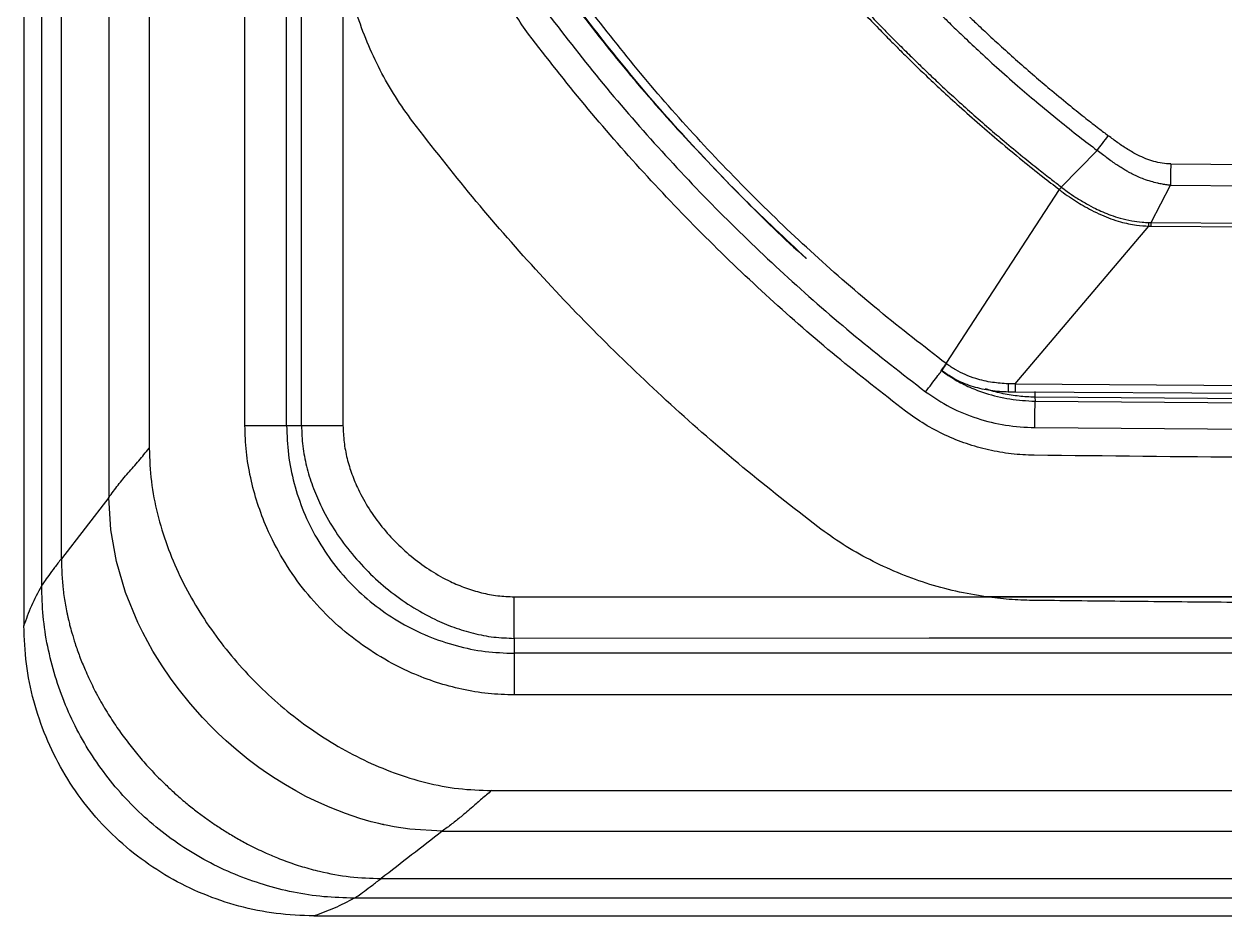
# Model space of a CAD drawing. Extents: x 943 to 1030, y 781 to 934.
# Drawn here: x 943.18 to 955.59, y 803.17 to 812.39 of the extents above; entities that cross this region are included whole.
import ezdxf

# ---------------------------------------------------------------- set-up
doc = ezdxf.new("R2010")
doc.units = 0
doc.header["$MEASUREMENT"] = 0
doc.layers.add('1', color=4, linetype='Continuous')

# ---------------------------------------------------------------- blocks, each defined once
blk = doc.blocks.new('AIRA')
at = {"layer": '1', "color": 4, "linetype": 'Continuous', "lineweight": 25}
for p, q in [((0, 84.142), (0, 3)), ((3, 0), (84.142, 0))]:
    blk.add_line(p, q, dxfattribs=at)
at = {"layer": '1', "color": 3, "linetype": 'Continuous', "lineweight": 25}
for p, q in [((0.184, 3.417), (0.184, 83.725)), ((0.387, 3.694), (0.387, 83.448)), ((0.878, 82.815), (0.878, 4.327)), ((1.296, 82.306), (1.296, 4.836)), ((2.286, 5.071), (2.286, 34.393)), ((2.716, 5.071), (2.716, 34.393)), ((2.871, 5.071), (2.873, 17.484)), ((11.101, 7.917), (10.73, 7.538)), ((11.862, 7.777), (16.068, 7.754)), ((9.539, 5.712), (10.71, 7.512)), ((11.661, 7.171), (11.859, 7.556)), ((11.859, 7.556), (16.066, 7.534)), ((10.252, 5.502), (11.635, 7.133)), ((11.635, 7.133), (11.661, 7.132)), ((11.636, 7.171), (11.661, 7.171)), ((11.661, 7.171), (15.931, 7.147)), ((11.661, 7.132), (15.93, 7.109)), ((9.544, 5.708), (9.539, 5.712)), ((10.252, 5.502), (10.181, 5.503)), ((10.252, 5.502), (16.19, 5.465)), ((10.253, 5.418), (10.182, 5.418)), ((16.191, 5.38), (10.253, 5.418)), ((10.458, 5.365), (10.459, 5.323)), ((16.484, 5.321), (10.458, 5.365)), ((10.459, 5.323), (16.487, 5.28)), ((2.716, 5.071), (2.871, 5.071)), ((10.456, 5.05), (16.486, 5.007)), ((0.878, 4.327), (0.387, 3.694)), ((18.022, 3.298), (9.951, 3.3)), ((5.071, 2.871), (5.071, 2.716)), ((49.388, 2.716), (5.071, 2.716)), ((49.388, 2.286), (5.071, 2.286)), ((4.836, 1.296), (49.104, 1.296)), ((4.327, 0.878), (49.347, 0.878)), ((3.694, 0.387), (49.151, 0.387)), ((49.077, 0.184), (3.417, 0.184))]:
    blk.add_line(p, q, dxfattribs=at)
at = {"layer": '1', "color": 3, "linetype": 'Continuous', "lineweight": 25, "flags": 128}
for points in [[(3.297, 18.023), (3.299, 12.897), (3.299, 12.451), (3.3, 9.321), (3.3, 6.63), (3.3, 5.071)], [(4.327, 0.878), (3.993, 0.898), (3.828, 0.923), (3.746, 0.939), (3.725, 0.943), (3.72, 0.944), (3.72, 0.944), (3.72, 0.944), (3.72, 0.944), (3.72, 0.944), (3.72, 0.944), (3.72, 0.944), (3.719, 0.945), (3.709, 0.947), (3.67, 0.955), (3.591, 0.975), (3.475, 1.008), (3.325, 1.058), (3.168, 1.12), (3.05, 1.172), (2.968, 1.211), (2.916, 1.237), (2.812, 1.293), (2.704, 1.355), (2.598, 1.421), (2.52, 1.473), (2.429, 1.537), (2.32, 1.619), (2.196, 1.72), (2.092, 1.812), (2.009, 1.888), (1.948, 1.948), (1.847, 2.053), (1.722, 2.194), (1.594, 2.353), (1.516, 2.458), (1.429, 2.585), (1.334, 2.739), (1.229, 2.932), (1.179, 3.034), (1.052, 3.344), (0.957, 3.664), (0.898, 3.993), (0.878, 4.327)], [(5.071, 3.3), (13.188, 3.299), (14.189, 3.299), (16.015, 3.298), (17.327, 3.298), (18.022, 3.298)], [(17.484, 2.873), (11.277, 2.872), (10.618, 2.872), (9.364, 2.872), (5.071, 2.871)]]:
    blk.add_lwpolyline(points, dxfattribs=at)
at = {"layer": '1', "color": 3, "linetype": 'Continuous', "lineweight": 25}
for points, knots in [([(8.147, 11.132), (8.287, 10.953), (8.567, 10.595), (8.9, 10.214), (9.122, 9.971), (9.227, 9.859), (9.332, 9.748), (9.439, 9.638), (9.532, 9.543), (9.61, 9.465), (9.68, 9.396), (9.763, 9.315), (9.866, 9.216), (9.991, 9.099), (10.137, 8.964), (10.301, 8.818), (10.468, 8.673), (10.642, 8.525), (10.813, 8.385), (10.974, 8.255), (11.106, 8.153), (11.183, 8.094), (11.216, 8.068)], [0, 0, 0, 0, 0.156803, 0.313594, 0.348794, 0.383993, 0.419192, 0.454391, 0.48959, 0.510449, 0.530715, 0.557342, 0.590329, 0.629677, 0.675385, 0.727454, 0.780849, 0.828209, 0.885228, 0.932867, 0.971124, 1, 1, 1, 1]), ([(7.995, 11.016), (8.033, 10.967), (8.113, 10.862), (8.243, 10.698), (8.39, 10.518), (8.556, 10.32), (8.74, 10.109), (8.916, 9.913), (9.071, 9.746), (9.195, 9.615), (9.303, 9.503), (9.397, 9.409), (9.484, 9.321), (9.586, 9.221), (9.716, 9.096), (9.878, 8.943), (10.068, 8.77), (10.269, 8.592), (10.484, 8.409), (10.697, 8.233), (10.907, 8.065), (11.039, 7.964), (11.101, 7.917)], [0, 0, 0, 0, 0.0422668, 0.0898309, 0.1426923, 0.200851, 0.2659596, 0.3335443, 0.3802275, 0.4212616, 0.4566466, 0.4863824, 0.5117369, 0.5411389, 0.5838073, 0.6345331, 0.6933164, 0.758823, 0.8171437, 0.8862898, 0.9472419, 1, 1, 1, 1]), ([(7.591, 10.624), (7.627, 10.578), (7.704, 10.478), (7.832, 10.318), (7.98, 10.137), (8.15, 9.935), (8.335, 9.722), (8.519, 9.518), (8.687, 9.338), (8.832, 9.186), (8.958, 9.057), (9.073, 8.942), (9.193, 8.824), (9.331, 8.69), (9.494, 8.537), (9.681, 8.366), (9.882, 8.188), (10.099, 8.002), (10.316, 7.822), (10.523, 7.656), (10.652, 7.557), (10.71, 7.512)], [0, 0, 0, 0, 0.039629, 0.085933, 0.138911, 0.198564, 0.265159, 0.330559, 0.385034, 0.432533, 0.473055, 0.506908, 0.543415, 0.586945, 0.637497, 0.695072, 0.759117, 0.819533, 0.889764, 0.94992, 1, 1, 1, 1]), ([(7.617, 10.645), (7.759, 10.464), (8.045, 10.101), (8.383, 9.716), (8.609, 9.47), (8.715, 9.356), (8.822, 9.244), (8.93, 9.132), (9.025, 9.037), (9.104, 8.958), (9.175, 8.888), (9.259, 8.806), (9.364, 8.705), (9.49, 8.586), (9.639, 8.449), (9.804, 8.3), (9.973, 8.153), (10.15, 8.002), (10.322, 7.86), (10.486, 7.728), (10.619, 7.624), (10.697, 7.563), (10.73, 7.538)], [0, 0, 0, 0, 0.156788, 0.313568, 0.348765, 0.383962, 0.419159, 0.454356, 0.489553, 0.510412, 0.530679, 0.557308, 0.590298, 0.62965, 0.675363, 0.727437, 0.780841, 0.828209, 0.885235, 0.932876, 0.971131, 1, 1, 1, 1]), ([(5.22, 9.118), (5.174, 9.183), (5.081, 9.314), (4.969, 9.527), (4.88, 9.748), (4.816, 9.978), (4.774, 10.212), (4.767, 10.371), (4.764, 10.45)], [0, 0, 0, 0, 0.168401, 0.335986, 0.50176, 0.667535, 0.833931, 1, 1, 1, 1]), ([(4.023, 8.212), (3.961, 8.298), (3.838, 8.47), (3.681, 8.746), (3.547, 9.034), (3.437, 9.332), (3.352, 9.638), (3.317, 9.847), (3.299, 9.951)], [0, 0, 0, 0, 0.16642, 0.333275, 0.500001, 0.666722, 0.833566, 1, 1, 1, 1]), ([(5.636, 9.495), (5.822, 9.255), (6.195, 8.774), (6.795, 8.087), (7.426, 7.43), (7.861, 7.001), (8.092, 6.8), (8.093, 6.799)], [0, 0, 0, 0, 0.249618, 0.499289, 0.748893, 0.998495, 1, 1, 1, 1]), ([(9.539, 5.712), (9.306, 5.892), (8.839, 6.253), (8.172, 6.835), (7.531, 7.445), (6.92, 8.085), (6.337, 8.751), (5.975, 9.216), (5.794, 9.449)], [0, 0, 0, 0, 0.166661, 0.333329, 0.5, 0.666671, 0.833339, 1, 1, 1, 1]), ([(5.418, 9.33), (5.607, 9.087), (5.984, 8.599), (6.593, 7.903), (7.23, 7.233), (7.9, 6.595), (8.596, 5.987), (9.083, 5.609), (9.327, 5.42)], [0, 0, 0, 0, 0.166652, 0.333339, 0.499986, 0.666632, 0.833325, 1, 1, 1, 1]), ([(8.093, 6.799), (7.878, 7), (7.448, 7.403), (6.841, 8.044), (6.261, 8.706), (5.903, 9.167), (5.724, 9.397)], [0, 0, 0, 0, 0.2506998, 0.5022707, 0.7520375, 1, 1, 1, 1]), ([(9.118, 5.22), (8.878, 5.407), (8.398, 5.78), (7.709, 6.383), (7.043, 7.017), (6.405, 7.685), (5.792, 8.383), (5.411, 8.872), (5.22, 9.118)], [0, 0, 0, 0, 0.164682, 0.330157, 0.496425, 0.663488, 0.831345, 1, 1, 1, 1]), ([(8.212, 4.023), (7.952, 4.226), (7.431, 4.632), (6.685, 5.285), (5.968, 5.968), (5.285, 6.685), (4.632, 7.431), (4.226, 7.952), (4.023, 8.212)], [0, 0, 0, 0, 0.166593, 0.333316, 0.5, 0.666682, 0.833406, 1, 1, 1, 1]), ([(11.101, 7.917), (11.119, 7.941), (11.155, 7.988), (11.196, 8.042), (11.216, 8.068)], [0, 0, 0, 0, 0.5, 1, 1, 1, 1]), ([(11.862, 7.777), (11.833, 7.778), (11.773, 7.781), (11.687, 7.801), (11.602, 7.83), (11.512, 7.871), (11.415, 7.927), (11.315, 7.994), (11.249, 8.044), (11.216, 8.068)], [0, 0, 0, 0, 0.1214451, 0.2472785, 0.3668784, 0.4950553, 0.6578788, 0.8299387, 1, 1, 1, 1]), ([(11.859, 7.556), (11.851, 7.557), (11.836, 7.558), (11.812, 7.561), (11.788, 7.565), (11.762, 7.57), (11.741, 7.574), (11.707, 7.582), (11.655, 7.595), (11.589, 7.617), (11.527, 7.642), (11.474, 7.667), (11.429, 7.69), (11.388, 7.714), (11.347, 7.739), (11.302, 7.768), (11.253, 7.802), (11.205, 7.838), (11.153, 7.877), (11.12, 7.902), (11.101, 7.917)], [0, 0, 0, 0, 0.026673, 0.054609, 0.08377, 0.114124, 0.145638, 0.160332, 0.238429, 0.332775, 0.406954, 0.474214, 0.534939, 0.585591, 0.642337, 0.70488, 0.772852, 0.852145, 0.915888, 1, 1, 1, 1]), ([(10.73, 7.538), (10.727, 7.533), (10.721, 7.525), (10.714, 7.516), (10.71, 7.511)], [0, 0, 0, 0, 0.500004, 1, 1, 1, 1]), ([(10.71, 7.512), (10.737, 7.491), (10.792, 7.45), (10.874, 7.395), (10.958, 7.344), (11.047, 7.295), (11.174, 7.234), (11.329, 7.178), (11.495, 7.142), (11.593, 7.136), (11.635, 7.133)], [0, 0, 0, 0, 0.10069, 0.201104, 0.293566, 0.389915, 0.501658, 0.709493, 0.875468, 1, 1, 1, 1]), ([(10.73, 7.538), (10.751, 7.522), (10.8, 7.485), (10.886, 7.426), (10.983, 7.368), (11.076, 7.318), (11.16, 7.279), (11.246, 7.245), (11.346, 7.213), (11.454, 7.188), (11.554, 7.174), (11.613, 7.172), (11.636, 7.171)], [0, 0, 0, 0, 0.077912, 0.186963, 0.313523, 0.419133, 0.504529, 0.594857, 0.697092, 0.821475, 0.930021, 1, 1, 1, 1]), ([(11.635, 7.133), (11.635, 7.136), (11.635, 7.143), (11.635, 7.153), (11.636, 7.163), (11.636, 7.168), (11.636, 7.171)], [0, 0, 0, 0, 0.247376, 0.5, 0.752624, 1, 1, 1, 1]), ([(11.661, 7.132), (11.661, 7.136), (11.661, 7.143), (11.661, 7.153), (11.661, 7.163), (11.661, 7.168), (11.661, 7.171)], [0, 0, 0, 0, 0.247339, 0.5, 0.752661, 1, 1, 1, 1]), ([(9.487, 5.642), (9.488, 5.643), (9.489, 5.645), (9.501, 5.66), (9.518, 5.684), (9.532, 5.703), (9.539, 5.712)], [0, 0, 0, 0, 0.241625, 0.5, 0.758375, 1, 1, 1, 1]), ([(9.327, 5.42), (9.347, 5.447), (9.39, 5.503), (9.445, 5.576), (9.483, 5.627), (9.489, 5.635), (9.492, 5.639)], [0, 0, 0, 0, 0.240597, 0.499999, 0.759402, 1, 1, 1, 1]), ([(9.492, 5.639), (9.493, 5.639), (9.494, 5.641), (9.506, 5.657), (9.523, 5.68), (9.537, 5.699), (9.544, 5.708)], [0, 0, 0, 0, 0.241625, 0.5, 0.758375, 1, 1, 1, 1]), ([(10.182, 5.418), (10.122, 5.421), (9.999, 5.427), (9.82, 5.469), (9.646, 5.535), (9.544, 5.604), (9.492, 5.639)], [0, 0, 0, 0, 0.247596, 0.497582, 0.748308, 1, 1, 1, 1]), ([(9.492, 5.639), (9.538, 5.606), (9.631, 5.542), (9.784, 5.465), (9.972, 5.394), (10.198, 5.338), (10.372, 5.328), (10.459, 5.323)], [0, 0, 0, 0, 0.163201, 0.327591, 0.494584, 0.747189, 1, 1, 1, 1]), ([(10.181, 5.503), (10.126, 5.507), (10.013, 5.513), (9.864, 5.549), (9.738, 5.595), (9.636, 5.645), (9.575, 5.687), (9.544, 5.708)], [0, 0, 0, 0, 0.240754, 0.500501, 0.673105, 0.833751, 1, 1, 1, 1]), ([(10.181, 5.503), (10.181, 5.492), (10.18, 5.469), (10.181, 5.441), (10.181, 5.422), (10.182, 5.419), (10.182, 5.418)], [0, 0, 0, 0, 0.241911, 0.5, 0.758089, 1, 1, 1, 1]), ([(10.252, 5.502), (10.252, 5.491), (10.252, 5.468), (10.252, 5.44), (10.252, 5.421), (10.253, 5.419), (10.253, 5.418)], [0, 0, 0, 0, 0.241981, 0.499999, 0.758018, 1, 1, 1, 1]), ([(9.327, 5.42), (9.41, 5.364), (9.577, 5.252), (9.859, 5.14), (10.153, 5.066), (10.355, 5.055), (10.456, 5.05)], [0, 0, 0, 0, 0.249199, 0.498871, 0.749423, 1, 1, 1, 1]), ([(10.458, 5.365), (10.402, 5.367), (10.292, 5.371), (10.13, 5.4), (10.013, 5.425), (9.954, 5.449), (9.947, 5.452)], [0, 0, 0, 0, 0.317113, 0.634132, 0.952554, 1, 1, 1, 1]), ([(10.458, 5.424), (10.458, 5.41), (10.458, 5.375), (10.458, 5.369), (10.458, 5.365)], [0, 0, 0, 0, 0.388154, 1, 1, 1, 1]), ([(10.45, 4.764), (10.371, 4.767), (10.212, 4.774), (9.977, 4.816), (9.748, 4.88), (9.527, 4.969), (9.314, 5.081), (9.183, 5.174), (9.118, 5.22)], [0, 0, 0, 0, 0.1661637, 0.332616, 0.4984074, 0.6641639, 0.8316932, 1, 1, 1, 1]), ([(10.456, 5.05), (10.456, 5.084), (10.457, 5.154), (10.458, 5.245), (10.459, 5.309), (10.459, 5.319), (10.459, 5.323)], [0, 0, 0, 0, 0.240605, 0.5, 0.759395, 1, 1, 1, 1]), ([(5.071, 2.286), (4.981, 2.289), (4.799, 2.295), (4.53, 2.34), (4.267, 2.411), (3.984, 2.519), (3.688, 2.672), (3.389, 2.877), (3.117, 3.117), (2.876, 3.389), (2.671, 3.688), (2.519, 3.984), (2.412, 4.266), (2.341, 4.53), (2.295, 4.799), (2.289, 4.981), (2.286, 5.071)], [0, 0, 0, 0, 0.0621229, 0.1250394, 0.1877624, 0.2503652, 0.3334321, 0.4168496, 0.5001206, 0.5833379, 0.6668099, 0.7495904, 0.8119875, 0.8748101, 0.9378028, 1, 1, 1, 1]), ([(2.716, 5.071), (2.72, 4.971), (2.728, 4.77), (2.789, 4.471), (2.887, 4.179), (3.024, 3.901), (3.197, 3.641), (3.402, 3.406), (3.638, 3.199), (3.897, 3.026), (4.177, 2.888), (4.469, 2.79), (4.768, 2.728), (4.97, 2.72), (5.071, 2.716)], [0, 0, 0, 0, 0.081056, 0.163483, 0.246877, 0.330405, 0.41501, 0.499468, 0.583798, 0.668537, 0.752356, 0.835972, 0.918419, 1, 1, 1, 1]), ([(2.871, 5.071), (2.874, 5), (2.879, 4.858), (2.92, 4.649), (2.982, 4.445), (3.075, 4.227), (3.201, 3.999), (3.367, 3.769), (3.557, 3.557), (3.769, 3.367), (3.999, 3.201), (4.227, 3.075), (4.445, 2.982), (4.649, 2.92), (4.858, 2.879), (5, 2.874), (5.071, 2.871)], [0, 0, 0, 0, 0.062491, 0.124989, 0.187493, 0.250001, 0.333323, 0.416663, 0.500001, 0.583338, 0.666677, 0.749999, 0.812507, 0.875011, 0.937509, 1, 1, 1, 1]), ([(2.871, 5.071), (2.896, 5.071), (2.945, 5.071), (3.051, 5.071), (3.171, 5.071), (3.257, 5.071), (3.3, 5.071)], [0, 0, 0, 0, 0.25, 0.5, 0.75, 1, 1, 1, 1]), ([(3.3, 5.071), (3.303, 5.014), (3.307, 4.9), (3.34, 4.731), (3.39, 4.567), (3.464, 4.392), (3.566, 4.209), (3.7, 4.023), (3.853, 3.853), (4.023, 3.7), (4.209, 3.566), (4.392, 3.464), (4.567, 3.39), (4.731, 3.34), (4.9, 3.307), (5.014, 3.303), (5.071, 3.3)], [0, 0, 0, 0, 0.062491, 0.124989, 0.187493, 0.250001, 0.333329, 0.416661, 0.5, 0.58334, 0.666672, 0.749999, 0.812507, 0.875011, 0.937509, 1, 1, 1, 1]), ([(0.878, 4.327), (0.909, 4.37), (0.971, 4.456), (1.077, 4.581), (1.187, 4.707), (1.26, 4.793), (1.296, 4.836)], [0, 0, 0, 0, 0.250011, 0.500003, 0.749995, 1, 1, 1, 1]), ([(1.296, 4.836), (1.3, 4.722), (1.309, 4.493), (1.375, 4.156), (1.475, 3.829), (1.609, 3.513), (1.771, 3.211), (1.959, 2.925), (2.17, 2.655), (2.403, 2.403), (2.655, 2.17), (2.925, 1.959), (3.211, 1.771), (3.513, 1.609), (3.829, 1.475), (4.156, 1.375), (4.493, 1.309), (4.722, 1.3), (4.836, 1.296)], [0, 0, 0, 0, 0.062484, 0.124975, 0.187471, 0.249972, 0.312476, 0.374982, 0.43729, 0.5, 0.562731, 0.625018, 0.687524, 0.750028, 0.812529, 0.875025, 0.937516, 1, 1, 1, 1]), ([(14.95, 4.727), (14.2, 4.731), (12.7, 4.74), (11.2, 4.756), (10.45, 4.764)], [0, 0, 0, 0, 0.5, 1, 1, 1, 1]), ([(9.951, 3.3), (9.847, 3.317), (9.638, 3.352), (9.332, 3.437), (9.034, 3.547), (8.746, 3.681), (8.469, 3.838), (8.298, 3.961), (8.212, 4.023)], [0, 0, 0, 0, 0.166418, 0.333272, 0.499999, 0.66672, 0.833578, 1, 1, 1, 1]), ([(0.387, 3.694), (0.363, 3.663), (0.316, 3.602), (0.255, 3.52), (0.204, 3.45), (0.191, 3.428), (0.184, 3.417)], [0, 0, 0, 0, 0.2504428, 0.5007181, 0.7506765, 1, 1, 1, 1]), ([(0.387, 3.694), (0.39, 3.587), (0.395, 3.426), (0.424, 3.241), (0.44, 3.156), (0.447, 3.122), (0.449, 3.113), (0.45, 3.112), (0.45, 3.112), (0.45, 3.112), (0.45, 3.112), (0.451, 3.107), (0.454, 3.091), (0.462, 3.058), (0.475, 3.001), (0.498, 2.919), (0.531, 2.809), (0.576, 2.681), (0.624, 2.564), (0.681, 2.436), (0.75, 2.296), (0.844, 2.13), (0.946, 1.971), (1.052, 1.823), (1.164, 1.681), (1.278, 1.549), (1.379, 1.442), (1.471, 1.352), (1.564, 1.265), (1.669, 1.174), (1.776, 1.088), (1.878, 1.013), (1.98, 0.941), (2.088, 0.871), (2.205, 0.802), (2.312, 0.743), (2.408, 0.695), (2.506, 0.649), (2.606, 0.606), (2.707, 0.567), (2.794, 0.537), (2.881, 0.509), (2.969, 0.484), (3.132, 0.443), (3.373, 0.398), (3.587, 0.39), (3.694, 0.387)], [0, 0, 0, 0, 0.06245, 0.093712, 0.109349, 0.113259, 0.114237, 0.114252, 0.114259, 0.114263, 0.114264, 0.114265, 0.116895, 0.123731, 0.134123, 0.151289, 0.173578, 0.200989, 0.230852, 0.247592, 0.282854, 0.321907, 0.358772, 0.393328, 0.428544, 0.464273, 0.495121, 0.514691, 0.539472, 0.569463, 0.595621, 0.62008, 0.643232, 0.668838, 0.695056, 0.722546, 0.740109, 0.757964, 0.78575, 0.803612, 0.821473, 0.839334, 0.857194, 0.875053, 0.937553, 1, 1, 1, 1]), ([(0, 3), (0.025, 3.07), (0.075, 3.209), (0.147, 3.348), (0.184, 3.417)], [0, 0, 0, 0, 0.500001, 1, 1, 1, 1]), ([(3.417, 0.184), (3.311, 0.187), (3.1, 0.193), (2.786, 0.241), (2.478, 0.319), (2.179, 0.426), (1.892, 0.562), (1.619, 0.726), (1.364, 0.916), (1.129, 1.129), (0.916, 1.364), (0.726, 1.619), (0.562, 1.892), (0.426, 2.179), (0.319, 2.478), (0.241, 2.786), (0.193, 3.1), (0.187, 3.311), (0.184, 3.417)], [0, 0, 0, 0, 0.0625, 0.124999, 0.187499, 0.249999, 0.312499, 0.375, 0.4375, 0.5, 0.5625, 0.625, 0.687501, 0.750001, 0.812501, 0.875001, 0.9375, 1, 1, 1, 1]), ([(5.071, 2.871), (5.071, 2.895), (5.071, 2.945), (5.071, 3.051), (5.071, 3.172), (5.071, 3.258), (5.071, 3.3)], [0, 0, 0, 0, 0.245779, 0.5, 0.754221, 1, 1, 1, 1]), ([(10.433, 3.263), (10.352, 3.265), (10.191, 3.27), (10.031, 3.29), (9.951, 3.3)], [0, 0, 0, 0, 0.501597, 1, 1, 1, 1]), ([(17.917, 3.215), (17.595, 3.215), (16.958, 3.217), (16.013, 3.221), (15.087, 3.225), (14.155, 3.23), (13.217, 3.237), (12.272, 3.244), (11.346, 3.253), (10.735, 3.26), (10.433, 3.263)], [0, 0, 0, 0, 0.128983, 0.255311, 0.378983, 0.5, 0.628826, 0.755101, 0.878825, 1, 1, 1, 1]), ([(4.836, 1.296), (4.802, 1.268), (4.737, 1.213), (4.633, 1.121), (4.53, 1.033), (4.426, 0.949), (4.361, 0.902), (4.327, 0.878)], [0, 0, 0, 0, 0.195383, 0.380692, 0.619033, 0.804673, 1, 1, 1, 1]), ([(4.327, 0.878), (4.221, 0.795), (4.01, 0.63), (3.799, 0.468), (3.694, 0.387)], [0, 0, 0, 0, 0.5, 1, 1, 1, 1]), ([(3.417, 0.184), (3.428, 0.191), (3.45, 0.204), (3.52, 0.255), (3.602, 0.316), (3.663, 0.363), (3.694, 0.387)], [0, 0, 0, 0, 0.2493237, 0.4992807, 0.7495573, 1, 1, 1, 1]), ([(3.417, 0.184), (3.348, 0.147), (3.209, 0.075), (3.07, 0.025), (3, 0)], [0, 0, 0, 0, 0.499999, 1, 1, 1, 1])]:
    blk.add_open_spline(points, degree=3, knots=knots, dxfattribs=at)
for points in [[(11.862, 7.777), (11.861, 7.737), (11.861, 7.657), (11.859, 7.59), (11.859, 7.556)], [(2.286, 5.071), (2.329, 5.071), (2.416, 5.071), (2.536, 5.071), (2.642, 5.071), (2.691, 5.071), (2.716, 5.071)], [(5.071, 2.716), (5.071, 2.691), (5.071, 2.642), (5.071, 2.536), (5.071, 2.416), (5.071, 2.329), (5.071, 2.286)]]:
    blk.add_open_spline(points, degree=3, dxfattribs=at)
at = {"layer": '1', "color": 4, "linetype": 'Continuous', "lineweight": 25}
blk.add_open_spline([(3, 0), (2.869, 0.005), (2.607, 0.015), (2.221, 0.095), (1.849, 0.22), (1.496, 0.395), (1.168, 0.613), (0.873, 0.873), (0.613, 1.168), (0.395, 1.496), (0.22, 1.849), (0.095, 2.221), (0.015, 2.607), (0.005, 2.869), (0, 3)], degree=3, knots=[0, 0, 0, 0, 0.083334, 0.166666, 0.25, 0.333333, 0.416666, 0.5, 0.583333, 0.666666, 0.75, 0.833333, 0.916666, 1, 1, 1, 1], dxfattribs=at)

msp = doc.modelspace()

# ---------------------------------------------------------------- block references
at = {"layer": '1'}
msp.add_blockref('AIRA', (943.177, 803.166), dxfattribs=at)

doc.saveas('drawing.dxf')
